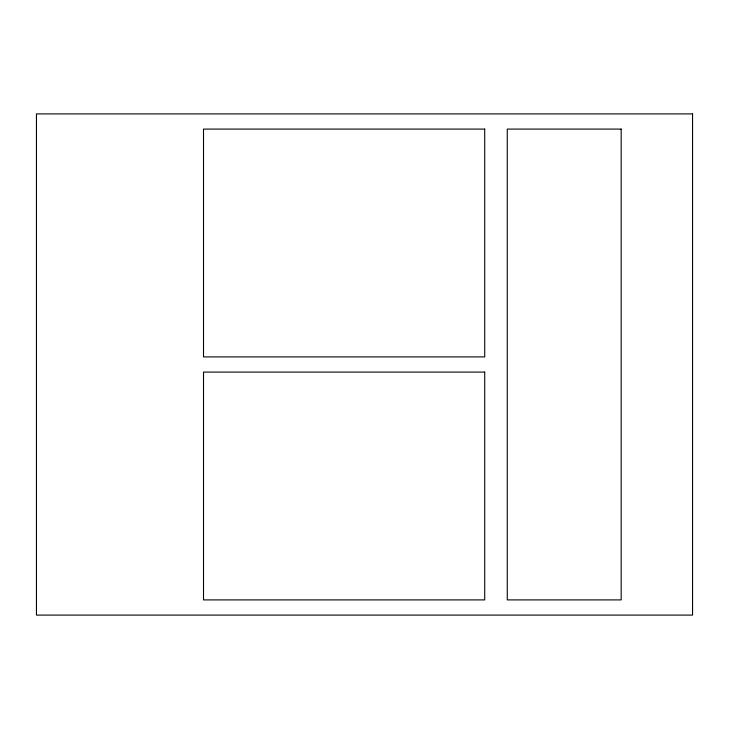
<?xml version="1.0" encoding="UTF-8"?>
<svg xmlns="http://www.w3.org/2000/svg" width="729" height="729" viewBox="0 0 729 729"><rect width="100%" height="100%" fill="white"/><g stroke="black" fill="none" stroke-linecap="round" stroke-linejoin="round"><path stroke-width="1.09" d="M692.55 113.906L36.45 113.906L36.45 615.094L692.55 615.094L692.55 113.906M484.712 129.097L203.509 129.097L203.509 356.909L484.712 356.909L484.712 129.097M621.172 129.097L507.266 129.097L507.266 599.903L621.172 599.903L621.172 129.097M484.712 372.091L203.509 372.091L203.509 599.903L484.712 599.903L484.712 372.091"/></g></svg>
